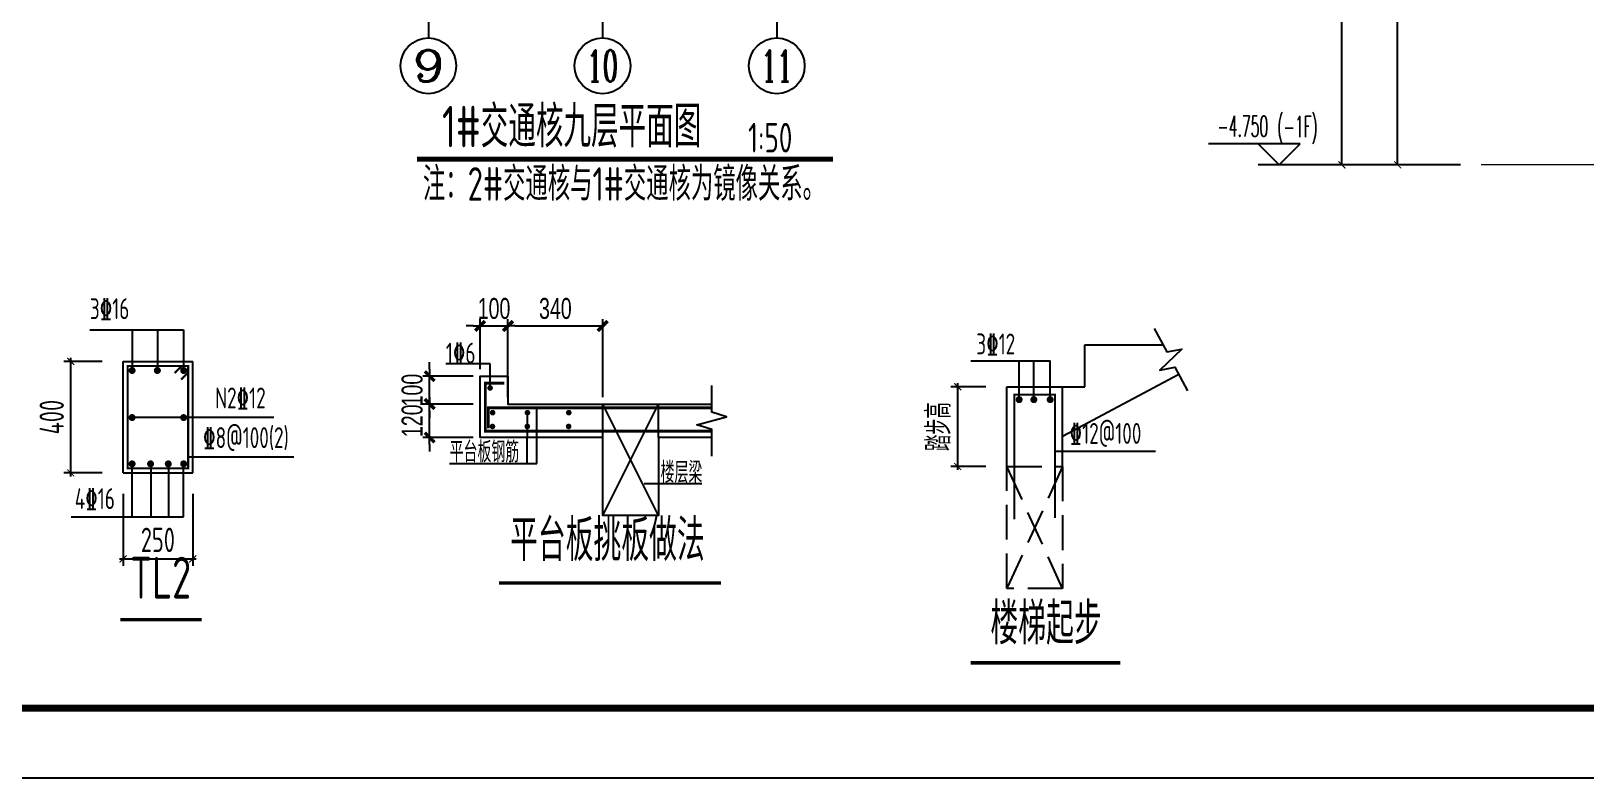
# Model space of a CAD drawing. Extents: x -812054 to 22247, y -644080 to 1003627.
# Drawn here: x -147734 to -136584, y -196170 to -190811 of the extents above; entities that cross this region are included whole.
import ezdxf
from ezdxf.enums import TextEntityAlignment as Align

# ---------------------------------------------------------------- set-up
doc = ezdxf.new("R2010")
doc.units = 0
doc.header["$LTSCALE"] = 1000
doc.linetypes.add('DASH', pattern=[0.35, 0.25, -0.1])
doc.linetypes.add('DOTE', pattern=[2.42, 2, -0.2, 0.02, -0.2])
doc.layers.get('0').update_dxf_attribs({"linetype": 'CONTINUOUS'})
doc.layers.get('DEFPOINTS').update_dxf_attribs({"linetype": 'CONTINUOUS'})
for name, color, linetype in [('-TK', 7, 'CONTINUOUS'), ('A-AXIS_TEXT', 7, 'CONTINUOUS'), ('AXIS', 3, 'CONTINUOUS'), ('DIM', 2, 'CONTINUOUS'), ('DIM_ELEV', 3, 'CONTINUOUS'), ('DIM_SYMB', 3, 'CONTINUOUS'), ('FSK_DIM', 3, 'CONTINUOUS'), ('NUM', 7, 'CONTINUOUS'), ('PUB_DIM', 3, 'CONTINUOUS'), ('PUB_TEXT', 2, 'CONTINUOUS'), ('REIN', 6, 'CONTINUOUS'), ('S_E_STAIR', 4, 'CONTINUOUS'), ('Sbeam-s', 3, 'CONTINUOUS'), ('TEXT', 2, 'CONTINUOUS'), ('THIN', 7, 'CONTINUOUS'), ('WALL', 5, 'CONTINUOUS'), ('大样详图_文字', 60, 'CONTINUOUS'), ('结构大样', 132, 'CONTINUOUS')]:
    doc.layers.add(name, color=color, linetype=linetype)
doc.layers.add('AXIS_TEXT', color=7, linetype='CONTINUOUS', lineweight=20)
doc.layers.add('DOTE', color=19, linetype='DOTE', lineweight=9)
doc.styles.add('_TCH_AXIS', font='COMPLEX', dxfattribs={"bigfont": 'GBCBIG'})
doc.styles.add('_TCH_DIM', font='SIMPLEX.shx', dxfattribs={"width": 0.7, "bigfont": 'GBCBIG.shx'})
doc.styles.add('_TCH_DIM_T3', font='SIMPLEX', dxfattribs={"width": 0.705882, "bigfont": 'GBCBIG'})
doc.styles.add('BW_Dim', font='Bweng.shx', dxfattribs={"width": 0.7, "bigfont": 'hztxt.shx'})
doc.styles.add('COMPLEX', font='COMPLEX')
doc.styles.add('TSSD_DIMENSION', font='Tssdeng.shx', dxfattribs={"width": 0.7, "bigfont": 'tssdchn.shx'})
doc.styles.add('TSSD_Norm', font='Tssdeng.shx', dxfattribs={"bigfont": 'tssdchn.shx'})
doc.styles.add('TSSD_REIN', font='tssdeng.shx', dxfattribs={"width": 0.7, "height": 300, "bigfont": 'tssdchn.shx'})
doc.dimstyles.new('_TCH_ARCH&&50', dxfattribs={"dimtxt": 157.5, "dimasz": 50, "dimexe": 125, "dimexo": 150, "dimgap": 58.75, "dimtad": 1, "dimdec": 0, "dimzin": 0, "dimdsep": 46, "dimtxsty": '_TCH_DIM_T3', "dimblk": 'ARCHTICK', "dimcen": 0.09, "dimclrt": 7, "dimazin": 0, "dimtfac": 1, "dimtdec": 0, "dimtix": 1, "dimtmove": 2, "dimatfit": 3, "dimldrblk": 'ARCHTICK', "dimfxl": 1, "dimtolj": 1, "dimtzin": 0, "dimarcsym": 0})
doc.dimstyles.new('Cyz_25_50', dxfattribs={"dimtxt": 150, "dimasz": 50, "dimexe": 50, "dimexo": 50, "dimgap": 50, "dimtad": 1, "dimdec": 0, "dimlfac": 0.5, "dimzin": 0, "dimdsep": 46, "dimtxsty": 'BW_Dim', "dimblk": '_bwk', "dimcen": 0, "dimclrt": 7, "dimadec": 0, "dimazin": 0, "dimtfac": 1, "dimtdec": 0, "dimtix": 1, "dimtmove": 2, "dimatfit": 0, "dimfxl": 1, "dimtolj": 1, "dimtzin": 0, "dimarcsym": 0})
doc.dimstyles.new('TSSD_50_50', dxfattribs={"dimtxt": 175, "dimasz": 50, "dimexe": 50, "dimexo": 150, "dimgap": 50, "dimtad": 1, "dimdec": 0, "dimzin": 0, "dimdsep": 46, "dimtxsty": 'TSSD_DIMENSION', "dimblk": 'ARCHTICK', "dimcen": 0, "dimdle": 25, "dimclrt": 7, "dimadec": 0, "dimazin": 0, "dimtfac": 1, "dimtdec": 0, "dimtix": 1, "dimtmove": 2, "dimatfit": 3, "dimfxl": 1, "dimtolj": 1, "dimtzin": 0, "dimarcsym": 0})

# ---------------------------------------------------------------- blocks, each defined once
blk = doc.blocks.new('A1')
blk.add_lwpolyline([(0, 59400), (0, 0), (84100, 0), (84100, 59400)], close=True)
at = {"const_width": 100}
blk.add_lwpolyline([(2500, 58400), (2500, 1000), (83100, 1000), (83100, 58400)], close=True, dxfattribs=at)
blk = doc.blocks.new('_bwk')
blk.add_line((-1, 0), (0, 0))
at = {"const_width": 0.5}
blk.add_lwpolyline([(-0.7, -0.7), (0.7, 0.7)], dxfattribs=at)
blk = doc.blocks.new('*D1123')
at = {"layer": 'DEFPOINTS', "color": 0, "transparency": 16777216}
for p in [(-144312, -192927), (-144512, -193287), (-144312, -193287)]:
    blk.add_point(p, dxfattribs=at)
at = {"layer": 'FSK_DIM', "color": 0, "lineweight": -2, "transparency": 16777216}
for p, q in [((-144512, -193237), (-144512, -192877)), ((-144312, -193237), (-144312, -192877)), ((-144562, -192927), (-144612, -192927)), ((-144512, -192927), (-144312, -192927)), ((-144262, -192927), (-144212, -192927))]:
    blk.add_line(p, q, dxfattribs=at)
at = {"layer": 'FSK_DIM', "color": 0, "lineweight": -2, "transparency": 16777216, "xscale": 50, "yscale": 50, "zscale": 50}
blk.add_blockref('_bwk', (-144512, -192927), dxfattribs=at)
at = {"layer": 'FSK_DIM', "color": 0, "lineweight": -2, "transparency": 16777216, "xscale": 50, "yscale": 50, "zscale": 50, "rotation": 180}
blk.add_blockref('_bwk', (-144312, -192927), dxfattribs=at)
at = {"layer": 'FSK_DIM', "color": 7, "transparency": 16777216, "insert": (-144412, -192802), "char_height": 150, "attachment_point": 5, "style": 'BW_Dim'}
blk.add_mtext('\\A1;100', dxfattribs=at)
blk = doc.blocks.new('*D1124')
at = {"layer": 'DEFPOINTS', "color": 0, "transparency": 16777216}
for p in [(-143632, -192927), (-144312, -193487), (-143632, -193487)]:
    blk.add_point(p, dxfattribs=at)
at = {"layer": 'FSK_DIM', "color": 0, "lineweight": -2, "transparency": 16777216}
for p, q in [((-144312, -193437), (-144312, -192877)), ((-143632, -193437), (-143632, -192877)), ((-144262, -192927), (-143682, -192927))]:
    blk.add_line(p, q, dxfattribs=at)
at = {"layer": 'FSK_DIM', "color": 0, "lineweight": -2, "transparency": 16777216, "xscale": 50, "yscale": 50, "zscale": 50, "rotation": 180}
blk.add_blockref('_bwk', (-144312, -192927), dxfattribs=at)
at = {"layer": 'FSK_DIM', "color": 0, "lineweight": -2, "transparency": 16777216, "xscale": 50, "yscale": 50, "zscale": 50}
blk.add_blockref('_bwk', (-143632, -192927), dxfattribs=at)
at = {"layer": 'FSK_DIM', "color": 7, "transparency": 16777216, "insert": (-143972, -192802), "char_height": 150, "attachment_point": 5, "style": 'BW_Dim'}
blk.add_mtext('\\A1;340', dxfattribs=at)
blk = doc.blocks.new('*D1125')
at = {"layer": 'DEFPOINTS', "color": 0, "transparency": 16777216}
for p in [(-144874, -193487), (-144512, -193487), (-144512, -193727)]:
    blk.add_point(p, dxfattribs=at)
at = {"layer": 'FSK_DIM', "color": 0, "lineweight": -2, "transparency": 16777216}
for p, q in [((-144874, -193437), (-144874, -193387)), ((-144562, -193487), (-144924, -193487)), ((-144874, -193727), (-144874, -193487)), ((-144562, -193727), (-144924, -193727)), ((-144874, -193777), (-144874, -193827))]:
    blk.add_line(p, q, dxfattribs=at)
at = {"layer": 'FSK_DIM', "color": 0, "lineweight": -2, "transparency": 16777216, "xscale": 50, "yscale": 50, "zscale": 50}
for p, rotation in [((-144874, -193487), 270), ((-144874, -193727), 90)]:
    blk.add_blockref('_bwk', p, dxfattribs=dict(at, rotation=rotation))
at = {"layer": 'FSK_DIM', "color": 7, "transparency": 16777216, "insert": (-144999, -193607), "char_height": 150, "attachment_point": 5, "rotation": 90, "style": 'BW_Dim'}
blk.add_mtext('\\A1;120', dxfattribs=at)
blk = doc.blocks.new('*D1126')
at = {"layer": 'DEFPOINTS', "color": 0, "transparency": 16777216}
for p in [(-144874, -193287), (-144512, -193287), (-144512, -193487)]:
    blk.add_point(p, dxfattribs=at)
at = {"layer": 'FSK_DIM', "color": 0, "lineweight": -2, "transparency": 16777216}
for p, q in [((-144874, -193237), (-144874, -193187)), ((-144562, -193287), (-144924, -193287)), ((-144874, -193487), (-144874, -193287)), ((-144562, -193487), (-144924, -193487)), ((-144874, -193537), (-144874, -193587))]:
    blk.add_line(p, q, dxfattribs=at)
at = {"layer": 'FSK_DIM', "color": 0, "lineweight": -2, "transparency": 16777216, "xscale": 50, "yscale": 50, "zscale": 50}
for p, rotation in [((-144874, -193287), 270), ((-144874, -193487), 90)]:
    blk.add_blockref('_bwk', p, dxfattribs=dict(at, rotation=rotation))
at = {"layer": 'FSK_DIM', "color": 7, "transparency": 16777216, "insert": (-144999, -193387), "char_height": 150, "attachment_point": 5, "rotation": 90, "style": 'BW_Dim'}
blk.add_mtext('\\A1;100', dxfattribs=at)
blk = doc.blocks.new('_ArchTick')
at = {"color": 0, "linetype": 'ByBlock', "const_width": 0.15}
blk.add_lwpolyline([(-0.5, -0.5), (0.5, 0.5)], dxfattribs=at)
blk = doc.blocks.new('*D1127')
at = {"layer": 'DEFPOINTS', "color": 0, "transparency": 16777216}
for p in [(-141085, -193363), (-140732, -193363), (-140732, -193935)]:
    blk.add_point(p, dxfattribs=at)
at = {"layer": 'DIM', "color": 0, "lineweight": -2, "transparency": 16777216}
for p, q in [((-140882, -193363), (-141135, -193363)), ((-141085, -193960), (-141085, -193338)), ((-140882, -193935), (-141135, -193935))]:
    blk.add_line(p, q, dxfattribs=at)
at = {"layer": 'DIM', "color": 0, "lineweight": -2, "transparency": 16777216, "xscale": 50, "yscale": 50, "zscale": 50}
for p, rotation in [((-141085, -193363), 90), ((-141085, -193935), 270)]:
    blk.add_blockref('_ArchTick', p, dxfattribs=dict(at, rotation=rotation))
at = {"layer": 'DIM', "color": 7, "transparency": 16777216, "insert": (-141222, -193649), "char_height": 175, "attachment_point": 5, "rotation": 90, "style": 'TSSD_DIMENSION'}
blk.add_mtext('\\A1;踏步高', dxfattribs=at)
blk = doc.blocks.new('*D1128')
at = {"layer": 'DEFPOINTS', "color": 0, "transparency": 16777216}
for p in [(-147074, -193981), (-146574, -193981), (-146574, -194599)]:
    blk.add_point(p, dxfattribs=at)
at = {"layer": 'DIM', "color": 0, "lineweight": -2, "transparency": 16777216}
for p, q in [((-147074, -194131), (-147074, -194649)), ((-146574, -194131), (-146574, -194649)), ((-147099, -194599), (-146549, -194599))]:
    blk.add_line(p, q, dxfattribs=at)
at = {"layer": 'DIM', "color": 0, "lineweight": -2, "transparency": 16777216, "xscale": 50, "yscale": 50, "zscale": 50, "rotation": 180}
blk.add_blockref('_ArchTick', (-147074, -194599), dxfattribs=at)
at = {"layer": 'DIM', "color": 0, "lineweight": -2, "transparency": 16777216, "xscale": 50, "yscale": 50, "zscale": 50}
blk.add_blockref('_ArchTick', (-146574, -194599), dxfattribs=at)
at = {"layer": 'DIM', "color": 7, "transparency": 16777216, "insert": (-146824, -194462), "char_height": 175, "attachment_point": 5, "style": 'TSSD_DIMENSION'}
blk.add_mtext('\\A1;250', dxfattribs=at)
blk = doc.blocks.new('*D1129')
at = {"layer": 'DEFPOINTS', "color": 0, "transparency": 16777216}
for p in [(-147449, -193181), (-147074, -193181), (-147074, -193981)]:
    blk.add_point(p, dxfattribs=at)
at = {"layer": 'DIM', "color": 0, "lineweight": -2, "transparency": 16777216}
for p, q in [((-147224, -193181), (-147499, -193181)), ((-147449, -194006), (-147449, -193156)), ((-147224, -193981), (-147499, -193981))]:
    blk.add_line(p, q, dxfattribs=at)
at = {"layer": 'DIM', "color": 0, "lineweight": -2, "transparency": 16777216, "xscale": 50, "yscale": 50, "zscale": 50}
for p, rotation in [((-147449, -193181), 90), ((-147449, -193981), 270)]:
    blk.add_blockref('_ArchTick', p, dxfattribs=dict(at, rotation=rotation))
at = {"layer": 'DIM', "color": 7, "transparency": 16777216, "insert": (-147586, -193581), "char_height": 175, "attachment_point": 5, "rotation": 90, "style": 'TSSD_DIMENSION'}
blk.add_mtext('\\A1;400', dxfattribs=at)
blk = doc.blocks.new('*D1226')
at = {"layer": 'DEFPOINTS', "color": 0, "transparency": 16777216}
for p in [(-137928, -188371), (-137328, -188371), (-137328, -191771)]:
    blk.add_point(p, dxfattribs=at)
at = {"layer": 'PUB_DIM', "color": 0, "lineweight": -2, "transparency": 16777216}
for p, q in [((-137478, -188371), (-138053, -188371)), ((-137928, -191771), (-137928, -188371)), ((-137478, -191771), (-138053, -191771))]:
    blk.add_line(p, q, dxfattribs=at)
at = {"layer": 'PUB_DIM', "color": 0, "lineweight": -2, "transparency": 16777216, "xscale": 50, "yscale": 50, "zscale": 50}
for p, rotation in [((-137928, -188371), 90), ((-137928, -191771), 270)]:
    blk.add_blockref('_ArchTick', p, dxfattribs=dict(at, rotation=rotation))
at = {"layer": 'PUB_DIM', "color": 7, "transparency": 16777216, "insert": (-138066, -190071), "char_height": 157.5, "attachment_point": 5, "rotation": 90, "style": '_TCH_DIM_T3'}
blk.add_mtext('\\A1;3400', dxfattribs=at)
blk = doc.blocks.new('*D1250')
at = {"layer": 'DEFPOINTS', "color": 0, "transparency": 16777216}
for p in [(-138328, -188371), (-137328, -188371), (-137328, -191771)]:
    blk.add_point(p, dxfattribs=at)
at = {"layer": 'PUB_DIM', "color": 0, "lineweight": -2, "transparency": 16777216}
for p, q in [((-137478, -188371), (-138453, -188371)), ((-138328, -191771), (-138328, -188371)), ((-137478, -191771), (-138453, -191771))]:
    blk.add_line(p, q, dxfattribs=at)
at = {"layer": 'PUB_DIM', "color": 0, "lineweight": -2, "transparency": 16777216, "xscale": 50, "yscale": 50, "zscale": 50}
for p, rotation in [((-138328, -188371), 90), ((-138328, -191771), 270)]:
    blk.add_blockref('_ArchTick', p, dxfattribs=dict(at, rotation=rotation))
at = {"layer": 'PUB_DIM', "color": 7, "transparency": 16777216, "insert": (-138466, -190071), "char_height": 157.5, "attachment_point": 5, "rotation": 90, "style": '_TCH_DIM_T3'}
blk.add_mtext('\\A1;3400', dxfattribs=at)
blk = doc.blocks.new('_AXISO')
blk.add_circle((0, 0), 0.5)
at = {"layer": 'A-AXIS_TEXT', "style": 'COMPLEX', "width": 1.041667}
blk.add_attdef('A', text='', height=0.56, dxfattribs=at).set_placement((-0.25, -0.28), (0.25, -0.28), align=Align.FIT)

msp = doc.modelspace()

# ---------------------------------------------------------------- linework, layer by layer
at = {"layer": 'AXIS'}
for p, q in [((-144883.22, -189845.55), (-144883.22, -190860.16)), ((-143633.7, -189845.55), (-143633.7, -190860.16)), ((-142383.22, -189845.55), (-142383.22, -190860.16))]:
    msp.add_line(p, q, dxfattribs=at)
at = {"layer": 'DIM_ELEV'}
for p, q in [((-138628.16, -191620.8), (-139284.16, -191620.8)), ((-138778.16, -191770.8), (-138928.16, -191620.8)), ((-138778.16, -191770.8), (-138628.16, -191620.8)), ((-137928.16, -191770.8), (-138928.16, -191770.8))]:
    msp.add_line(p, q, dxfattribs=at)
at = {"layer": 'DIM_SYMB', "const_width": 35}
msp.add_lwpolyline([(-144964.94, -191730.12), (-141980.32, -191730.12)], dxfattribs=at)
at = {"layer": 'DOTE', "linetype": 'DOTE'}
msp.add_line((-121851.1, -191770.8), (-137328.16, -191770.8), dxfattribs=at)
at = {"layer": 'NUM', "color": 7, "const_width": 25}
for points in [[(-144377.42, -194771.69), (-142783.35, -194771.69)], [(-147094.31, -195034.8), (-146509.25, -195034.8)], [(-140991.02, -195343.85), (-139917.97, -195343.85)]]:
    msp.add_lwpolyline(points, dxfattribs=at)
at = {"layer": 'REIN'}
for points, const_width in [([(-146704.47, -193265.72), (-146652.49, -193213.77), (-146606.56, -193213.77), (-146606.56, -193948.77), (-147041.56, -193948.77), (-147041.56, -193213.77), (-146606.56, -193213.77), (-146606.56, -193259.7), (-146658.51, -193311.68)], 15), ([(-144337.27, -193337.61), (-144474.76, -193337.61), (-144474.76, -193682.12), (-142850.02, -193682.12)], 20), ([(-140678.29, -194315.34), (-140678.29, -193420.05), (-140387.01, -193420.05), (-140387.01, -194304.84)], 15), ([(-144453.54, -193661.48), (-144453.54, -193514.66), (-142850.02, -193514.66)], 20)]:
    msp.add_lwpolyline(points, dxfattribs=dict(at, const_width=const_width))
for points, const_width in [([(-147021.56, -193246.27, 1), (-146996.56, -193246.27, 1)], 25), ([(-146840.21, -193246.27, 1), (-146815.21, -193246.27, 1)], 25), ([(-146651.56, -193246.27, 1), (-146626.56, -193246.27, 1)], 25), ([(-144450.06, -193371.57, 1), (-144430.06, -193371.57, 1)], 20), ([(-140656.64, -193455.53, 1), (-140631.64, -193455.53, 1)], 25), ([(-140550.87, -193455.53, 1), (-140525.87, -193455.53, 1)], 25), ([(-140433.71, -193455.53, 1), (-140408.71, -193455.53, 1)], 25), ([(-144432.01, -193548.89, 1), (-144412.01, -193548.89, 1)], 20), ([(-144182.12, -193548.89, 1), (-144162.12, -193548.89, 1)], 20), ([(-143885.57, -193548.89, 1), (-143865.57, -193548.89, 1)], 20), ([(-147021.56, -193584.06, 1), (-146996.56, -193584.06, 1)], 25), ([(-146651.56, -193584.06, 1), (-146626.56, -193584.06, 1)], 25), ([(-144433.29, -193648.02, 1), (-144413.29, -193648.02, 1)], 20), ([(-144183.4, -193648.02, 1), (-144163.4, -193648.02, 1)], 20), ([(-143886.85, -193648.02, 1), (-143866.85, -193648.02, 1)], 20), ([(-147021.56, -193916.27, 1), (-146996.56, -193916.27, 1)], 25), ([(-146888.91, -193916.27, 1), (-146863.91, -193916.27, 1)], 25), ([(-146761.94, -193916.27, 1), (-146736.94, -193916.27, 1)], 25), ([(-146651.56, -193916.27, 1), (-146626.56, -193916.27, 1)], 25)]:
    msp.add_lwpolyline(points, format="xyb", close=True, dxfattribs=dict(at, const_width=const_width))
at = {"layer": 'S_E_STAIR', "color": 2}
for p, q in [((-140172.08, -193362.66), (-140172.08, -193062.66)), ((-140172.08, -193062.66), (-139612.08, -193062.66)), ((-139498.75, -193274.22), (-140332.08, -193720.64)), ((-140732.08, -193934.93), (-140732.08, -193362.66)), ((-140732.08, -193362.66), (-140172.08, -193362.66)), ((-140332.08, -193934.93), (-140332.08, -193362.66))]:
    msp.add_line(p, q, dxfattribs=at)
at = {"layer": 'Sbeam-s'}
for p, q in [((-147074.06, -193981.27), (-147074.06, -193181.27)), ((-147074.06, -193181.27), (-146574.06, -193181.27)), ((-146574.06, -193981.27), (-146574.06, -193181.27)), ((-147074.06, -193981.27), (-146574.06, -193981.27))]:
    msp.add_line(p, q, dxfattribs=at)
at = {"layer": 'TEXT'}
for p, q in [((-147312.05, -192954.15), (-146639.06, -192954.15)), ((-147009.06, -192954.15), (-147009.06, -193233.77)), ((-146827.71, -192954.15), (-146827.71, -193233.77)), ((-146639.06, -192954.15), (-146639.06, -193233.77)), ((-140644.14, -193455.53), (-140644.14, -193179.87)), ((-140538.37, -193455.53), (-140538.37, -193179.87)), ((-145992.65, -193584.06), (-147009.06, -193584.06)), ((-145849.52, -193868.66), (-146606.56, -193868.66)), ((-147009.06, -194297.62), (-147009.06, -193916.27)), ((-146871.64, -194297.62), (-146871.64, -193916.27)), ((-146744.67, -194297.62), (-146744.67, -193916.27)), ((-146639.06, -194297.62), (-146639.06, -193916.27)), ((-147445.38, -194297.62), (-146639.06, -194297.62))]:
    msp.add_line(p, q, dxfattribs=at)
for points in [[(-140421.21, -193455.53), (-140421.21, -193179.87), (-140989.9, -193179.87)], [(-140387.01, -193824.56), (-139666.65, -193824.56)]]:
    msp.add_lwpolyline(points, dxfattribs=at)
at = {"layer": 'THIN', "lineweight": -2}
msp.add_lwpolyline([(-139675.55, -192944.19), (-139584.88, -193113.43), (-139475.93, -193093.19), (-139634.9, -193243.69), (-139525.95, -193223.44), (-139435.28, -193392.69)], dxfattribs=at)
at = {"layer": 'THIN'}
msp.add_lwpolyline([(-142850.02, -193861.77), (-142850.02, -193669.77), (-142955.62, -193636.17), (-142744.42, -193578.57), (-142850.02, -193544.97), (-142850.02, -193352.97)], dxfattribs=at)
at = {"layer": 'WALL'}
for p, q in [((-143631.77, -194287.37), (-143231.77, -193487.37)), ((-143231.77, -194287.37), (-143631.77, -193487.37)), ((-143631.77, -193727.37), (-143631.77, -193487.37)), ((-143231.77, -193727.37), (-143231.77, -193487.37))]:
    msp.add_line(p, q, dxfattribs=at)
for points in [[(-143631.77, -193727.37), (-144511.77, -193727.37), (-144511.77, -193287.37), (-144311.77, -193287.37), (-144311.77, -193487.37), (-142850.02, -193487.37)], [(-142850.02, -193727.37), (-143231.77, -193727.37), (-143231.77, -194287.37), (-143631.77, -194287.37), (-143631.77, -193727.37)]]:
    msp.add_lwpolyline(points, dxfattribs=at)
at = {"layer": '大样详图_文字', "color": 7}
for p, q in [((-144440.06, -193197.47), (-144757.54, -193197.47)), ((-144440.06, -193371.57), (-144440.06, -193197.47)), ((-144173.4, -193913.57), (-144172.12, -193548.89)), ((-144104.77, -193913.57), (-144104.77, -193514.66)), ((-144730.55, -193913.57), (-144104.77, -193913.57)), ((-142921.42, -194059.24), (-143334.53, -194059.24))]:
    msp.add_line(p, q, dxfattribs=at)
at = {"layer": '结构大样', "linetype": 'DASH'}
for p, q in [((-140332.08, -194809.93), (-140732.08, -193934.93)), ((-140332.08, -193934.93), (-140732.08, -194809.93))]:
    msp.add_line(p, q, dxfattribs=at)
msp.add_lwpolyline([(-140332.08, -194809.93), (-140732.08, -194809.93), (-140732.08, -193934.93), (-140332.08, -193934.93)], close=True, dxfattribs=at)

# ---------------------------------------------------------------- block references
at = {"layer": '-TK', "xscale": 0.5, "yscale": 0.5, "zscale": 0.5}
msp.add_blockref('A1', (-159676.1, -196170.18), dxfattribs=at)
at = {"layer": 'AXIS'}
ref = msp.add_blockref('_AXISO', (-144883.22, -191060.16), dxfattribs=dict(at, xscale=400, yscale=400, zscale=400))
ref.add_attrib('A', '9', dxfattribs={"layer": 'AXIS_TEXT', "height": 226.27, "style": '_TCH_AXIS', "width": 1.5}).set_placement((-144996.36, -191173.3), (-144770.08, -191173.3), align=Align.FIT)
ref = msp.add_blockref('_AXISO', (-143633.7, -191060.16), dxfattribs=dict(at, xscale=400, yscale=400, zscale=400))
ref.add_attrib('A', '10', dxfattribs={"layer": 'AXIS_TEXT', "height": 226.274, "style": '_TCH_AXIS', "width": 0.724138}).set_placement((-143746.84, -191173.3), (-143520.57, -191173.3), align=Align.FIT)
ref = msp.add_blockref('_AXISO', (-142383.22, -191060.16), dxfattribs=dict(at, xscale=400, yscale=400, zscale=400))
ref.add_attrib('A', '11', dxfattribs={"layer": 'AXIS_TEXT', "height": 226.274, "style": '_TCH_AXIS', "width": 0.875}).set_placement((-142496.36, -191173.3), (-142270.08, -191173.3), align=Align.FIT)

# ---------------------------------------------------------------- texts
at = {"layer": 'NUM', "color": 1, "style": 'TSSD_Norm', "width": 0.7}
for s, p in [('平台板挑板做法', (-143598.41, -194703.65)), ('楼梯起步', (-140450.73, -195302.3))]:
    msp.add_text(s, height=300, dxfattribs=at).set_placement(p, align=Align.BOTTOM_CENTER)
msp.add_text('TL2', height=300, dxfattribs=at).set_placement((-147024.09, -194973.26), align=Align.BOTTOM_LEFT)
at = {"layer": 'PUB_TEXT'}
for s, height, style, width, p in [('1#交通核九层平面图', 297.5, 'TSSD_REIN', 0.7, (-144785.01, -191644.96)), ('-4.750', 148.75, '_TCH_DIM', 0.494118, (-139222.16, -191568.3)), ('(-1F)', 148.75, '_TCH_DIM', 0.494118, (-138791.41, -191570.75)), ('1:50', 212.5, 'TSSD_REIN', 0.7, (-142588.91, -191681.87))]:
    msp.add_text(s, height=height, dxfattribs=dict(at, style=style, width=width)).set_placement(p)
at = {"layer": 'PUB_TEXT', "color": 1, "style": 'TSSD_REIN', "width": 0.7}
msp.add_text('注：2#交通核与1#交通核为镜像关系。', height=241.1348, dxfattribs=at).set_placement((-144922.13, -192028.42))
at = {"layer": 'THIN', "color": 0, "style": 'TSSD_REIN', "width": 0.7}
for s, p in [('3\x8416', (-147312.05, -192922.9)), ('3%%13212', (-140951.34, -193175.78)), ('N2\x8412', (-146413.51, -193563.41)), ('\x848@100(2)', (-146499.85, -193848.01)), ('%%13212@100', (-140281.61, -193817.86)), ('4%%13216', (-147420.34, -194285.77))]:
    msp.add_text(s, height=150, dxfattribs=at).set_placement(p, align=Align.BOTTOM_LEFT)
at = {"layer": '大样详图_文字', "color": 7, "style": 'TSSD_REIN', "width": 0.7}
for s, p in [('1\x846', (-144757.41, -193196.54)), ('平台板钢筋', (-144730.16, -193906.14)), ('楼层梁', (-143216.63, -194052.46))]:
    msp.add_text(s, height=150, dxfattribs=at).set_placement(p)

# ---------------------------------------------------------------- dimensions: what is measured, and where the dimension line sits
at = {"layer": 'DIM'}
dim = msp.add_linear_dim(base=(-147448.53, -193181.27), p1=(-147074.06, -193981.27), p2=(-147074.06, -193181.27), angle=90, dimstyle='TSSD_50_50', override={"dimlfac": 0.5}, dxfattribs=at)
dim.commit()
dim.dimension.update_dxf_attribs({"geometry": '*D1129', "text_midpoint": (-147586.03, -193581.27)})
dim = msp.add_linear_dim(base=(-141084.62, -193362.66), p1=(-140732.08, -193934.93), p2=(-140732.08, -193362.66), angle=90, text='踏步高', dimstyle='TSSD_50_50', override={"dimlfac": 0.5}, dxfattribs=at)
dim.commit()
dim.dimension.update_dxf_attribs({"geometry": '*D1127', "text_midpoint": (-141222.12, -193648.8)})
dim = msp.add_linear_dim(base=(-146574.06, -194599.39), p1=(-147074.06, -193981.27), p2=(-146574.06, -193981.27), dimstyle='TSSD_50_50', override={"dimlfac": 0.5}, dxfattribs=at)
dim.commit()
dim.dimension.update_dxf_attribs({"geometry": '*D1128', "text_midpoint": (-146824.06, -194461.89)})
at = {"layer": 'FSK_DIM'}
for base, p1, p2, picture, middle in [((-144311.77, -192927.37), (-144511.77, -193287.37), (-144311.77, -193287.37), '*D1123', (-144411.77, -192802.37)), ((-143631.77, -192927.37), (-144311.77, -193487.37), (-143631.77, -193487.37), '*D1124', (-143971.77, -192802.37))]:
    dim = msp.add_linear_dim(base=base, p1=p1, p2=p2, dimstyle='Cyz_25_50', dxfattribs=at)
    dim.commit()
    dim.dimension.update_dxf_attribs({"geometry": picture, "text_midpoint": middle})
for base, p1, p2, picture, middle in [((-144873.71, -193287.37), (-144511.77, -193487.37), (-144511.77, -193287.37), '*D1126', (-144998.71, -193387.37)), ((-144873.71, -193487.37), (-144511.77, -193727.37), (-144511.77, -193487.37), '*D1125', (-144998.71, -193607.37))]:
    dim = msp.add_linear_dim(base=base, p1=p1, p2=p2, angle=90, dimstyle='Cyz_25_50', dxfattribs=at)
    dim.commit()
    dim.dimension.update_dxf_attribs({"geometry": picture, "text_midpoint": middle})
at = {"layer": 'PUB_DIM'}
for distance, picture, middle in [(1000, '*D1250', (-138465.66, -190070.8)), (600, '*D1226', (-138065.66, -190070.8))]:
    dim = msp.add_aligned_dim(p1=(-137328.16, -191770.8), p2=(-137328.16, -188370.8), distance=distance, dimstyle='_TCH_ARCH&&50', dxfattribs=at)
    dim.commit()
    dim.dimension.update_dxf_attribs({"geometry": picture, "text_midpoint": middle})

doc.saveas('drawing.dxf')
